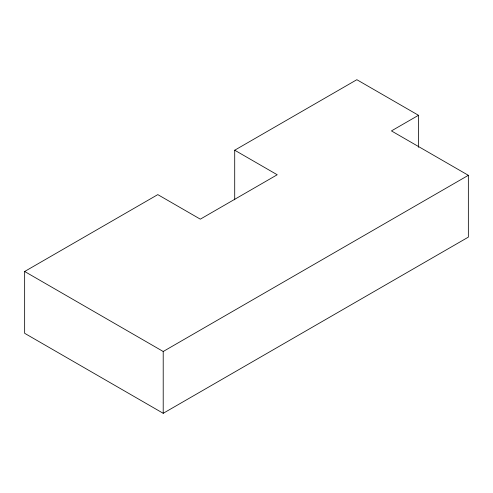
<?xml version="1.0" encoding="UTF-8"?>
<svg xmlns="http://www.w3.org/2000/svg" width="493" height="493" viewBox="0 0 493 493"><rect width="100%" height="100%" fill="white"/><g stroke="black" fill="none" stroke-linecap="round" stroke-linejoin="round"><path stroke-width="0.74" d="M418.489 147.339L418.489 115.294L391.436 130.91L468.35 175.317L468.35 237.127L163.208 413.3L24.65 333.305L24.65 271.489L157.797 194.618L200.312 219.163L277.226 174.756L234.711 150.211L234.711 199.813M234.711 150.211L356.846 79.7L418.489 115.294M24.65 271.489L163.208 351.491L468.35 175.317M163.208 351.491L163.208 413.3"/></g></svg>
